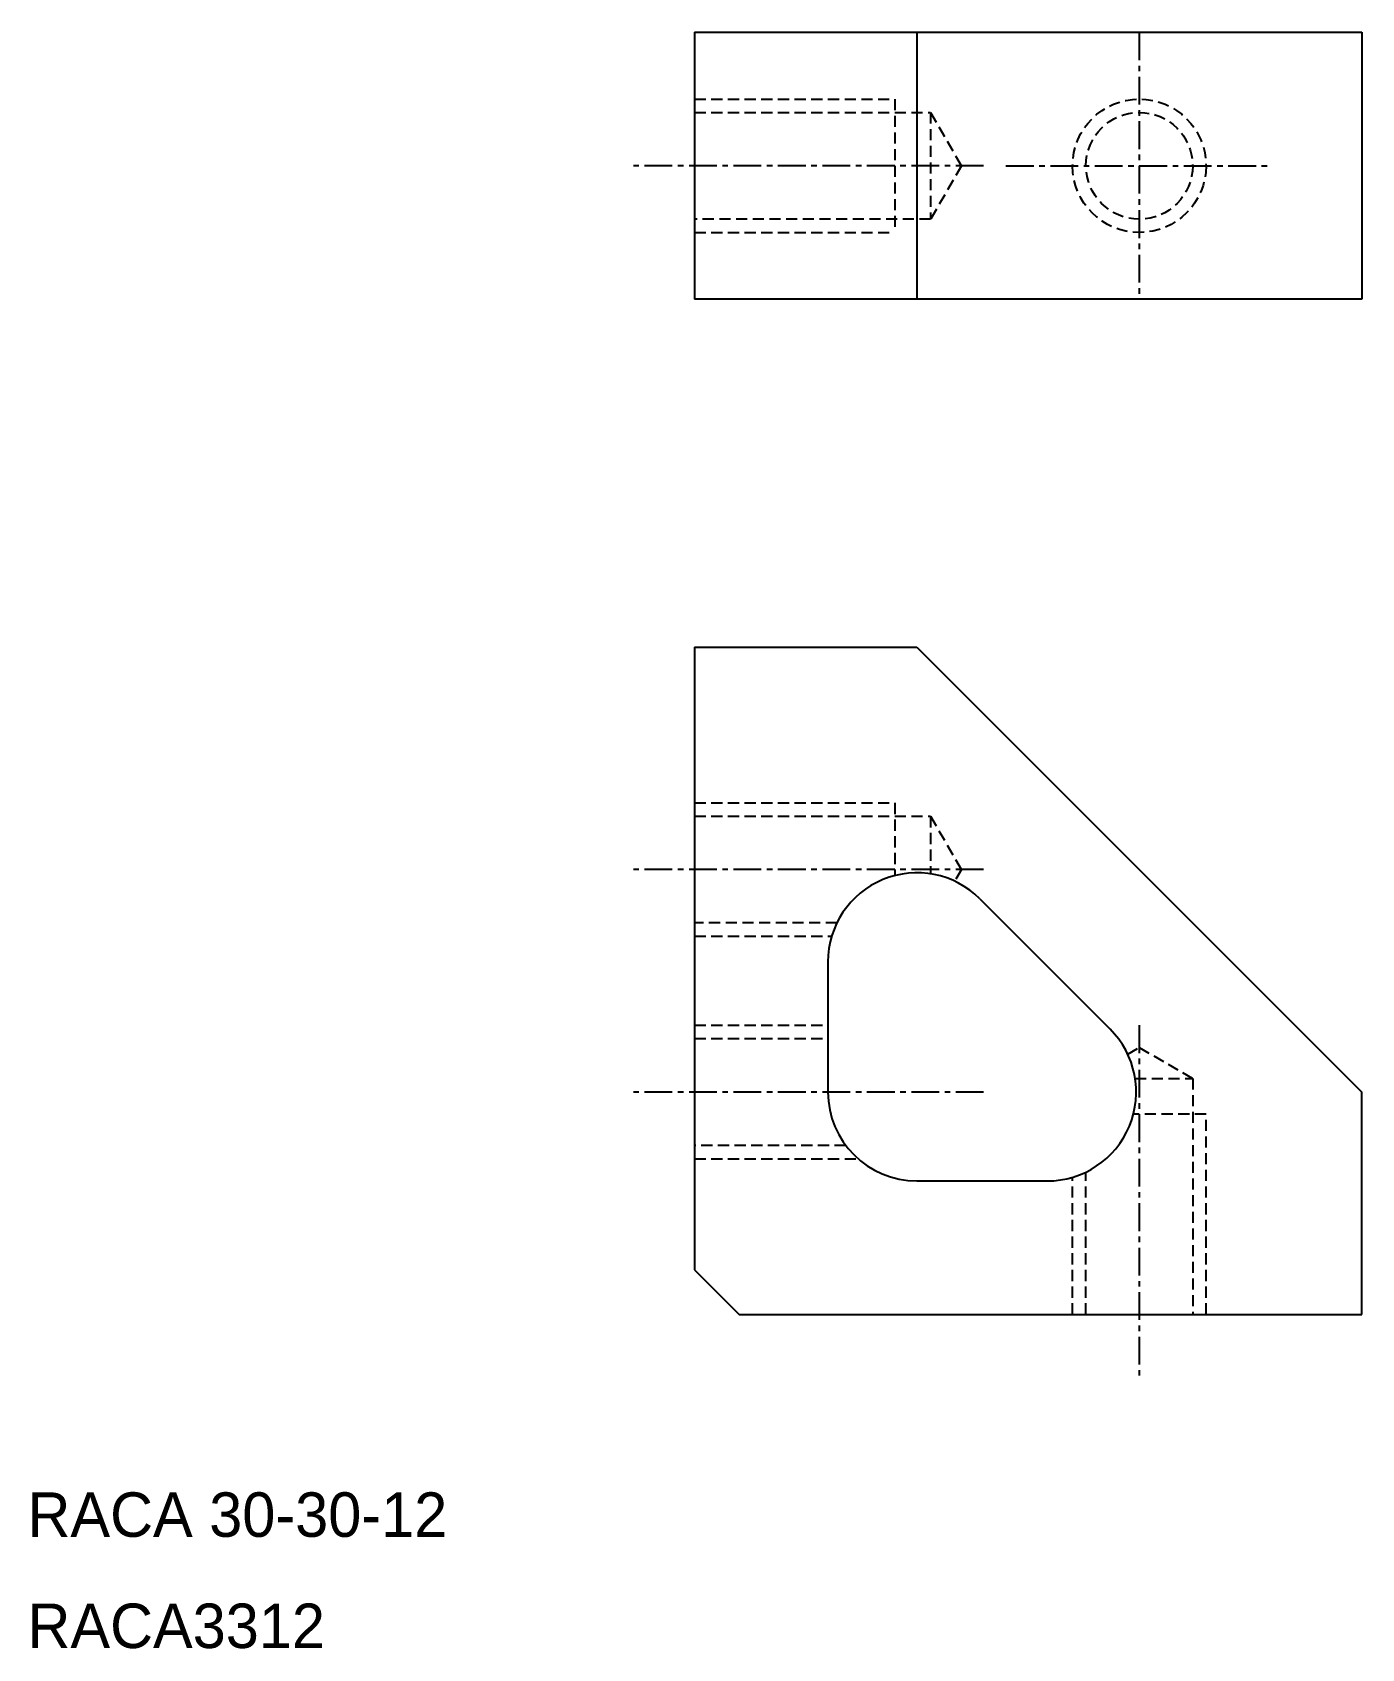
# Model space of a CAD drawing. Extents: x 8349.1 to 8408.8, y 773.8 to 846.5.
import ezdxf

# ---------------------------------------------------------------- set-up
doc = ezdxf.new("R2010")
doc.units = 0
doc.linetypes.add('CENTER', pattern=[2, 1.25, -0.25, 0.25, -0.25])
doc.linetypes.add('DASHED', pattern=[0.75, 0.5, -0.25])
doc.layers.get('0').update_dxf_attribs({"linetype": 'CONTINUOUS'})
doc.layers.add('CENTER', color=1, linetype='CENTER')

msp = doc.modelspace()

# ---------------------------------------------------------------- linework, layer by layer
at = {"color": 7, "linetype": 'CONTINUOUS'}
for p, q in [((8378.849, 846.467), (8378.849, 834.467)), ((8378.849, 846.467), (8408.849, 846.467)), ((8388.849, 846.467), (8388.849, 834.467)), ((8408.849, 846.467), (8408.849, 834.467)), ((8408.849, 834.467), (8378.849, 834.467)), ((8378.849, 818.822), (8388.849, 818.822)), ((8378.849, 818.822), (8378.849, 790.822)), ((8388.849, 818.822), (8408.849, 798.822)), ((8391.677, 807.509), (8397.535, 801.651)), ((8384.849, 804.68), (8384.849, 798.822)), ((8408.849, 788.822), (8408.849, 798.822)), ((8388.849, 794.822), (8394.707, 794.822)), ((8378.849, 790.822), (8380.849, 788.822)), ((8380.849, 788.822), (8408.849, 788.822))]:
    msp.add_line(p, q, dxfattribs=at)
at = {"color": 3, "linetype": 'DASHED'}
for p, q in [((8378.849, 843.467), (8387.849, 843.467)), ((8387.849, 843.467), (8387.849, 837.467)), ((8378.849, 842.867), (8389.463, 842.867)), ((8389.463, 842.867), (8389.463, 838.067)), ((8389.463, 842.867), (8390.849, 840.467)), ((8390.849, 840.467), (8389.463, 838.067)), ((8389.463, 838.067), (8378.849, 838.067)), ((8378.849, 837.467), (8387.849, 837.467)), ((8378.849, 811.822), (8387.849, 811.822)), ((8387.849, 811.822), (8387.849, 808.553)), ((8378.849, 811.222), (8389.463, 811.222)), ((8389.463, 811.222), (8390.849, 808.822)), ((8389.463, 811.222), (8389.463, 808.633)), ((8390.849, 808.822), (8390.548, 808.301)), ((8385.248, 806.422), (8378.849, 806.422)), ((8378.849, 805.822), (8385.015, 805.822)), ((8378.849, 801.822), (8384.849, 801.822)), ((8378.849, 801.222), (8384.849, 801.222)), ((8398.328, 800.522), (8398.849, 800.822)), ((8398.849, 800.822), (8401.249, 799.437)), ((8398.659, 799.437), (8401.249, 799.437)), ((8401.249, 799.437), (8401.249, 788.822)), ((8401.849, 797.822), (8398.58, 797.822)), ((8401.849, 788.822), (8401.849, 797.822)), ((8385.649, 796.422), (8378.849, 796.422)), ((8378.849, 795.822), (8386.203, 795.822)), ((8396.449, 788.822), (8396.449, 795.222)), ((8395.849, 788.822), (8395.849, 794.989))]:
    msp.add_line(p, q, dxfattribs=at)
for radius in [3, 2.4]:
    msp.add_circle((8398.849, 840.467), radius, dxfattribs=at)
at = {"color": 7, "linetype": 'CONTINUOUS'}
for centre, start, end in [((8388.849, 804.68), 45, 180), ((8394.707, 798.822), 270, 45), ((8388.849, 798.822), 180, 270)]:
    msp.add_arc(centre, 4, start, end, dxfattribs=at)
at = {"layer": 'CENTER', "color": 1, "linetype": 'CENTER'}
for p, q in [((8398.849, 846.467), (8398.849, 834.467)), ((8391.849, 840.467), (8375.849, 840.467)), ((8392.849, 840.467), (8404.849, 840.467)), ((8391.849, 808.822), (8375.849, 808.822)), ((8398.849, 801.822), (8398.849, 785.822)), ((8391.849, 798.822), (8375.849, 798.822))]:
    msp.add_line(p, q, dxfattribs=at)

# ---------------------------------------------------------------- texts
at = {"color": 7, "linetype": 'CONTINUOUS'}
for s, p in [('RACA 30-30-12', (8348.849, 778.822)), ('RACA3312', (8348.849, 773.822))]:
    msp.add_text(s, height=2, dxfattribs=at).set_placement(p)

doc.saveas('drawing.dxf')
